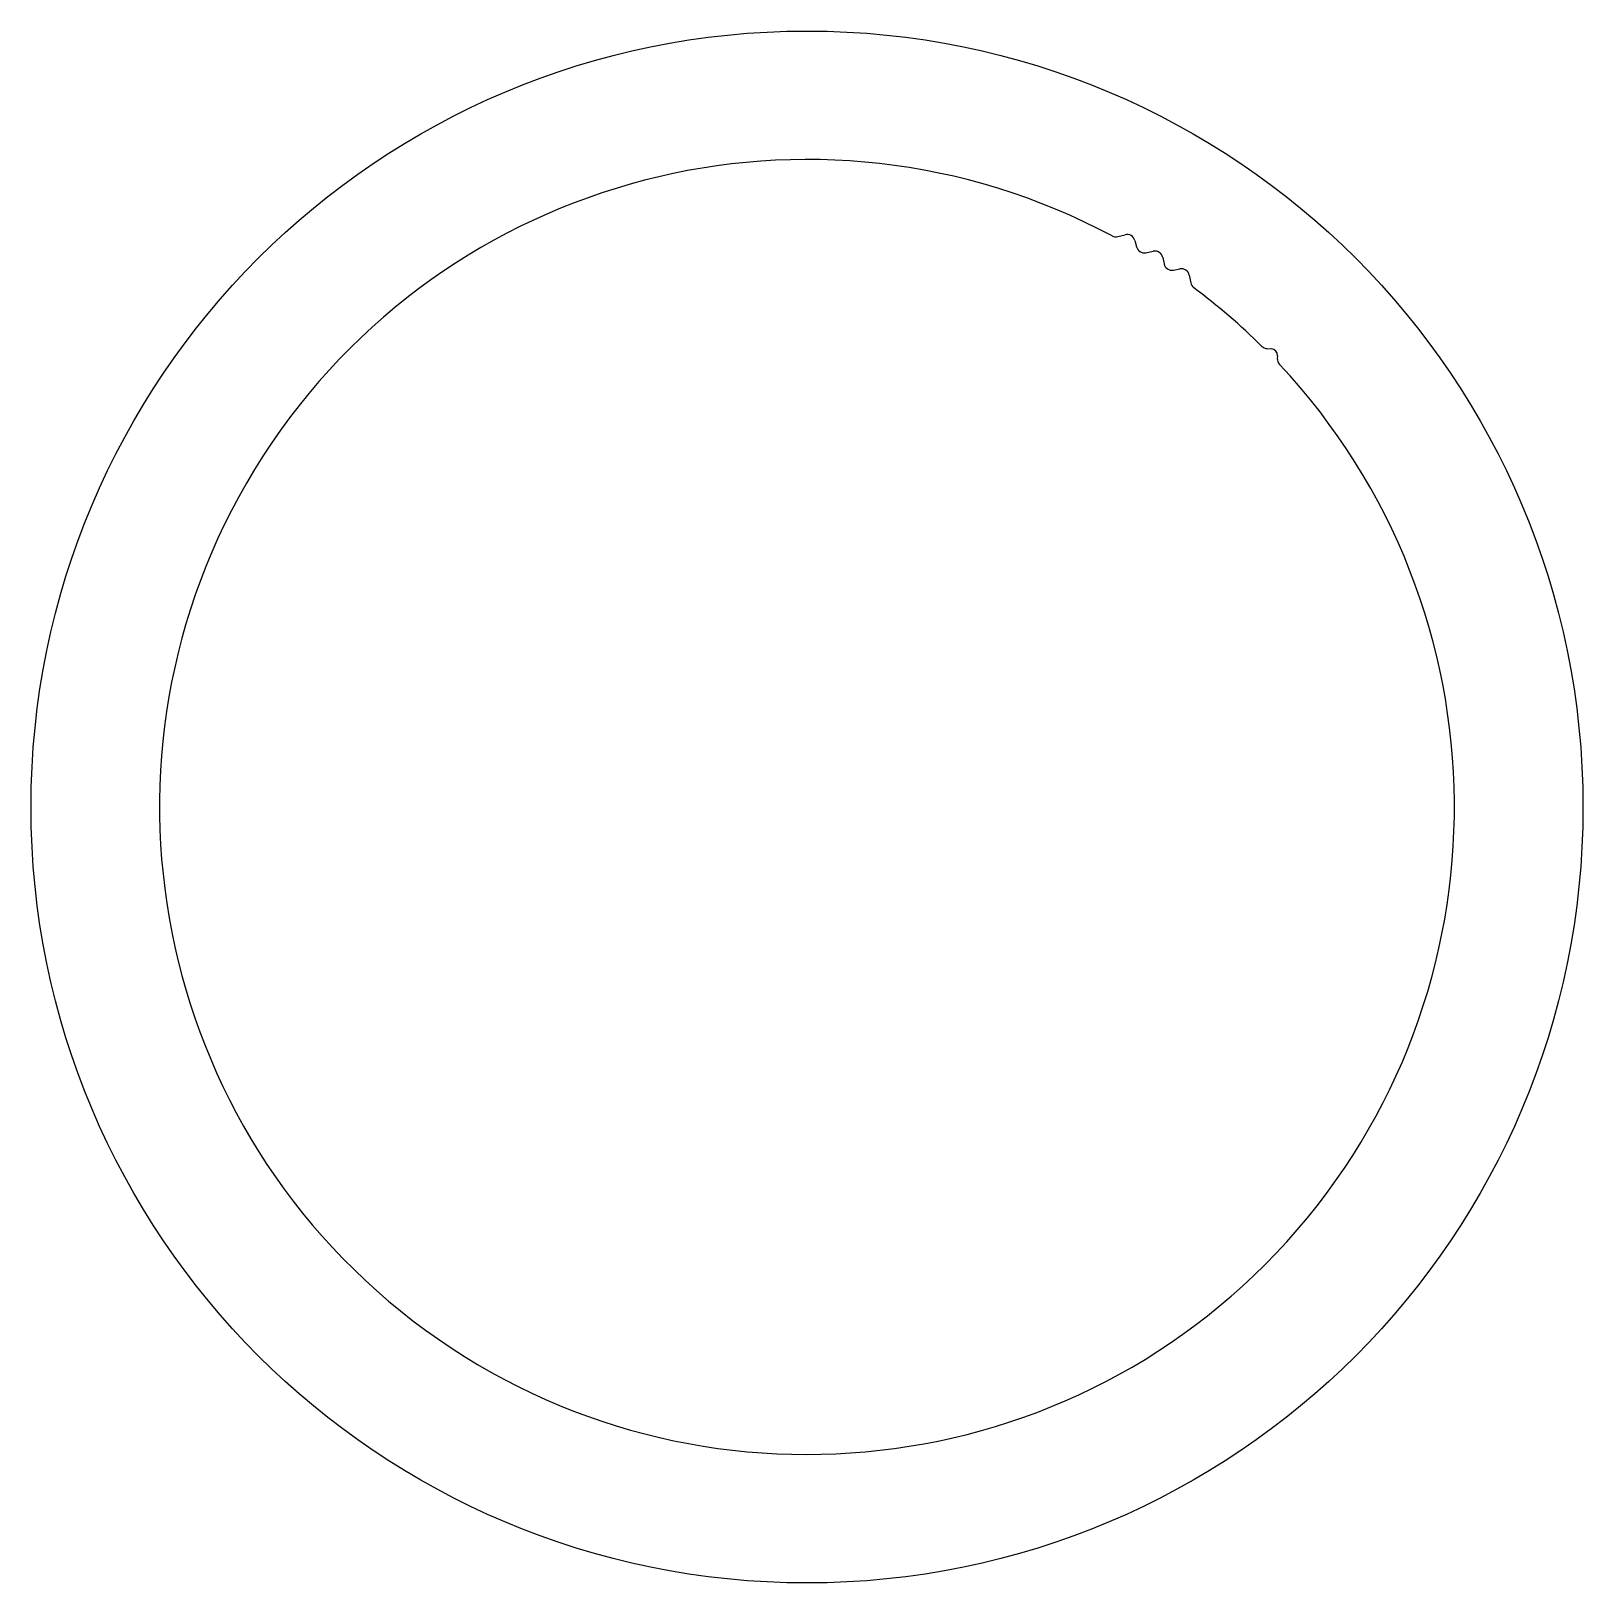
# Model space of a CAD drawing. Extents: x 1536.3 to 1584.6, y 1897.8 to 1946.1.
import ezdxf

# ---------------------------------------------------------------- set-up
doc = ezdxf.new("R2010")
doc.units = 0
doc.layers.get('0').update_dxf_attribs({"linetype": 'CONTINUOUS'})

msp = doc.modelspace()

# ---------------------------------------------------------------- linework, layer by layer
for p, q in [((1570.105, 1939.672), (1570.328, 1939.73)), ((1570.633, 1939.551), (1570.684, 1939.354)), ((1570.975, 1939.172), (1571.207, 1939.219)), ((1571.502, 1939.024), (1571.542, 1938.825)), ((1571.835, 1938.629), (1572.034, 1938.668)), ((1572.326, 1938.469), (1572.372, 1938.232)), ((1574.75, 1936.185), (1574.885, 1936.177)), ((1575.073, 1935.965), (1575.068, 1935.883))]:
    msp.add_line(p, q)
msp.add_circle((1560.43, 1921.92), 24.15)
for centre, radius, start, end in [((1560.43, 1921.92), 20.15, 61.8887, 43.1337), ((1570.391, 1939.488), 0.25, 14.5815, 104.5815), ((1570.042, 1939.914), 0.25, 241.8887, 284.5815), ((1570.926, 1939.417), 0.25, 194.5815, 281.4549), ((1571.257, 1938.974), 0.25, 11.4549, 101.4549), ((1571.787, 1938.875), 0.25, 191.4549, 280.9117), ((1572.081, 1938.422), 0.25, 10.9117, 100.9117), ((1572.618, 1938.279), 0.25, 190.9117, 233.3142), ((1560.43, 1921.92), 20.15, 45.3562, 53.3142), ((1574.765, 1936.435), 0.25, 225.3562, 266.5932), ((1574.873, 1935.977), 0.2, 356.5932, 86.5932), ((1575.317, 1935.868), 0.25, 176.5932, 223.1337)]:
    msp.add_arc(centre, radius, start, end)

doc.saveas('drawing.dxf')
